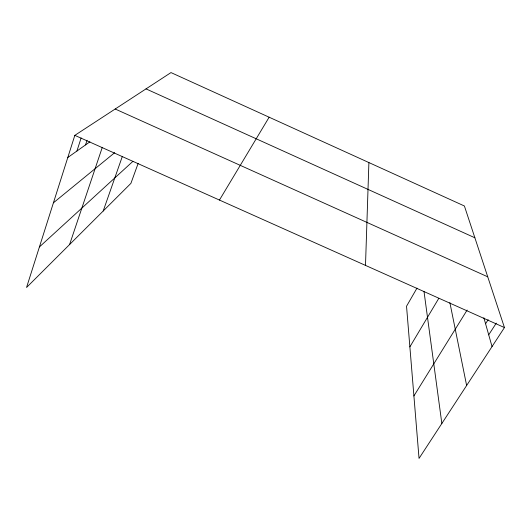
<?xml version="1.0" encoding="UTF-8"?>
<svg xmlns="http://www.w3.org/2000/svg" width="531" height="531" viewBox="0 0 531 531"><rect width="100%" height="100%" fill="white"/><g stroke="black" fill="none" stroke-linecap="round" stroke-linejoin="round"><path stroke-width="0.8" d="M365.494 265.394L368.899 162.566M416.988 288.127L406.534 306.234L419.039 458.419L504.45 327.561L464.406 205.995L170.989 72.581L74.825 135.359L26.55 287.483L130.911 183.361L138.146 163.375M76.929 151.03L81.137 137.927M85.531 144.923L87.051 140.25M69.594 244.539L102.291 147.346M103.206 211.006L122.269 156.625M409.872 346.876L438.765 298.389M219.449 200.061L269.144 117.212M413.901 395.947L467.141 310.044M485.573 323.757L488.155 319.708M488.712 334.835L496.273 323.12M39.413 246.942L132.909 161.358M53.419 202.815L114.683 152.676M67.795 157.508L89.905 141.817M74.825 135.359L504.45 327.561M115.181 109.008L487.737 276.817M146.012 88.889L474.88 237.788M483.874 317.77L492.038 346.57M449.87 302.57L466.63 385.499M424.023 291.592L441.845 423.472"/></g></svg>
